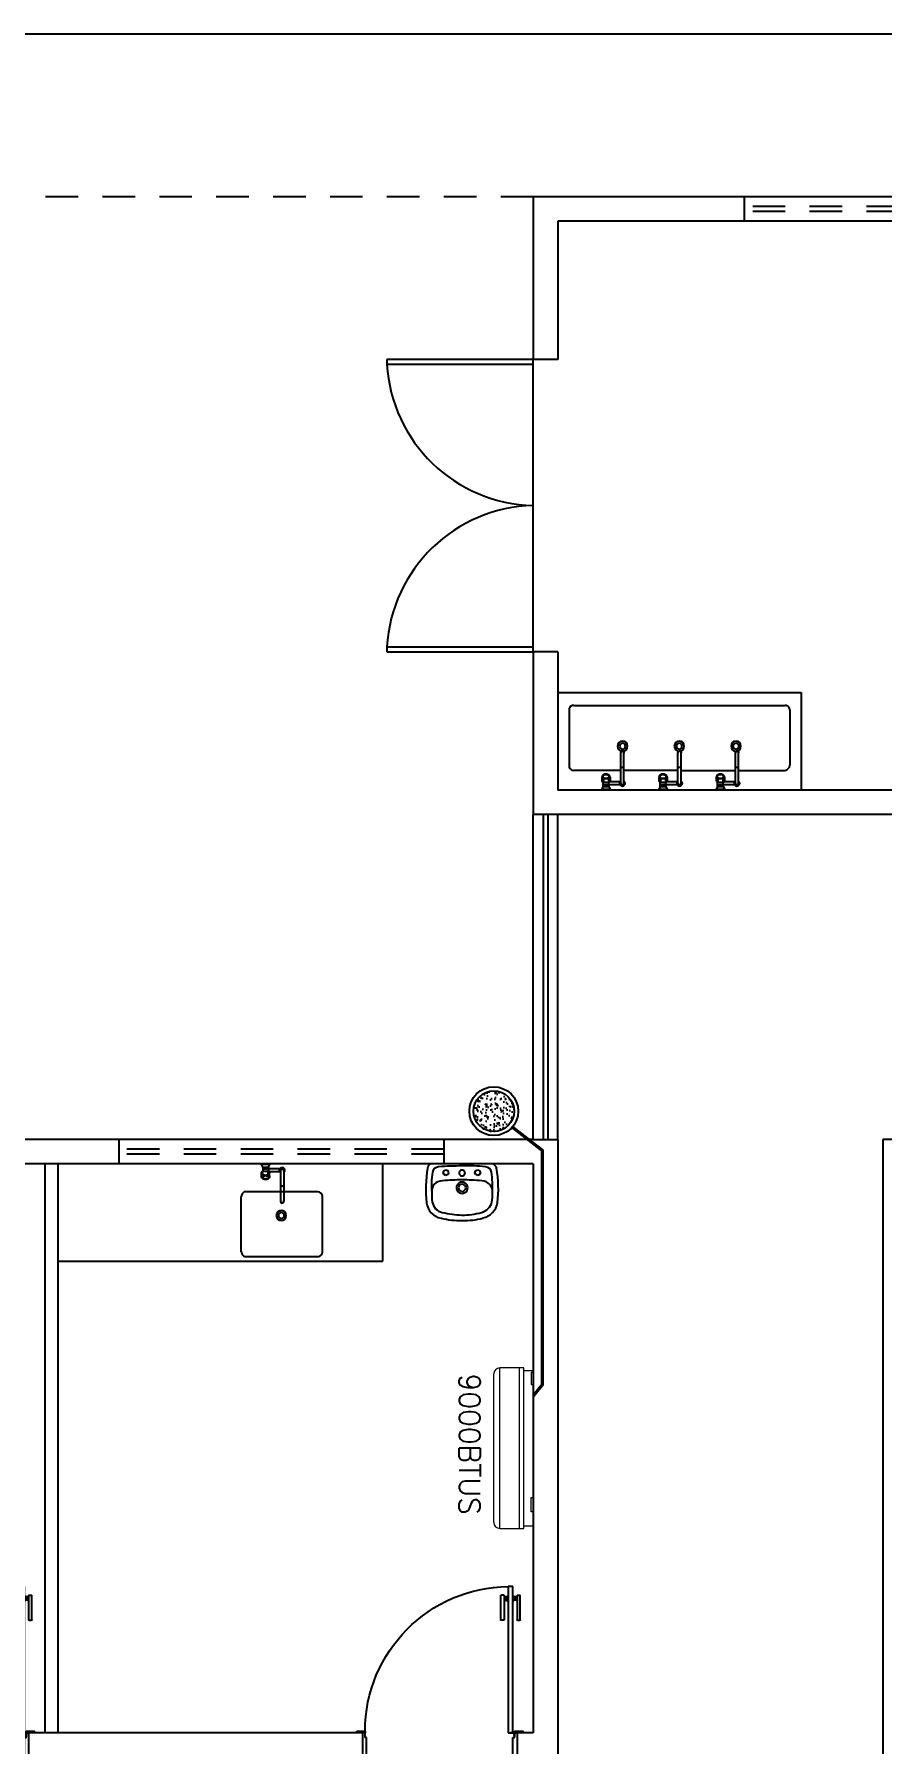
# Model space of a CAD drawing. Header units: millimetres. Extents: x 2566.2 to 2616.8, y 1006.6 to 1024.8.
# Drawn here: x 2575.94 to 2581.16, y 1014.25 to 1024.77 of the extents above; entities that cross this region are included whole.
import ezdxf
from ezdxf.enums import TextEntityAlignment as Align

# ---------------------------------------------------------------- set-up
doc = ezdxf.new("R2010")
doc.units = ezdxf.units.MM
doc.linetypes.add('CONTORNO_QUADRO_T', pattern=[0.35, 0.2, -0.15])
for name, color, linetype in [('APCOZ', 7, 'Continuous'), ('APCOZ-I', 251, 'Continuous'), ('at_Entity', 7, 'Continuous'), ('ESQUADRIAS', 7, 'Continuous'), ('Manilha', 10, 'Continuous'), ('planta base', 8, 'Continuous'), ('ponto de dreno', 130, 'Continuous'), ('Texto Ambiente', 2, 'Continuous')]:
    doc.layers.add(name, color=color, linetype=linetype)
doc.layers.add('P-SIMBOL', color=170, linetype='Continuous', lineweight=5)
doc.styles.add('romans2', font='romans.shx')

# ---------------------------------------------------------------- blocks, each defined once
blk = doc.blocks.new('P90_02')
at = {"layer": 'ESQUADRIAS', "color": 2}
for p, q in [((0.025, 0.075), (0.025, 0.975)), ((0.025, 0.975), (0.055, 0.975)), ((0.055, 0.975), (0.055, 0.075)), ((0.055, 0.075), (0.025, 0.075))]:
    blk.add_line(p, q, dxfattribs=at)
at = {"layer": 'ESQUADRIAS', "color": 3, "linetype": 'Continuous'}
for p, q in [((-0.02, 0.77), (-0.02, 0.921)), ((0, 0.921), (0, 0.77)), ((0.023, 0.88), (0.023, 0.92)), ((0.057, 0.88), (0.057, 0.92)), ((0.08, 0.921), (0.08, 0.77)), ((0.1, 0.77), (0.1, 0.921)), ((-0.003, 0.767), (-0.017, 0.767)), ((0.083, 0.767), (0.097, 0.767))]:
    blk.add_line(p, q, dxfattribs=at)
at = {"layer": 'ESQUADRIAS', "color": 3}
for p, q in [((0, 0.921), (-0.02, 0.921)), ((0, 0.91), (0.023, 0.91)), ((0, 0.9), (0.023, 0.9)), ((0, 0.89), (0.023, 0.89)), ((0.023, 0.92), (0.025, 0.92)), ((0.023, 0.88), (0.025, 0.88)), ((0.057, 0.92), (0.055, 0.92)), ((0.057, 0.88), (0.055, 0.88)), ((0.08, 0.91), (0.057, 0.91)), ((0.08, 0.9), (0.057, 0.9)), ((0.08, 0.89), (0.057, 0.89)), ((0.08, 0.921), (0.1, 0.921))]:
    blk.add_line(p, q, dxfattribs=at)
at = {"layer": 'ESQUADRIAS'}
for p, q in [((0.016, 0.059), (0.016, 0.062)), ((0.032, 0.074), (0.029, 0.074))]:
    blk.add_line(p, q, dxfattribs=at)
at = {"layer": 'ESQUADRIAS', "color": 3}
for points in [[(0.015, 0.085), (-0.035, 0.085), (-0.035, 0.075), (0.015, 0.075)], [(0.985, 0.085), (0.935, 0.085), (0.935, 0.075), (0.985, 0.075)], [(0.025, -0.075), (0, -0.075), (-0.035, -0.075), (-0.035, -0.085), (0.025, -0.085)], [(0.985, -0.075), (0.925, -0.075), (0.925, -0.085), (0.985, -0.085)]]:
    blk.add_lwpolyline(points, close=True, dxfattribs=at)
at = {"layer": 'ESQUADRIAS', "color": 2}
for points in [[(0.025, 0.045), (0.015, 0.045), (0.015, 0.075), (0, 0.075), (0, -0.075), (0.025, -0.075)], [(0.925, 0.045), (0.935, 0.045), (0.935, 0.075), (0.95, 0.075), (0.95, -0.075), (0.925, -0.075)]]:
    blk.add_lwpolyline(points, close=True, dxfattribs=at)
at = {"layer": 'ESQUADRIAS', "color": 1}
for points in [[(0.016, 0.071, -0.236068), (0.015, 0.073), (0.015, 0.07), (0.015, 0.05), (0.016, 0.05)], [(0.02, 0.074, 0.236068), (0.017, 0.075), (0.02, 0.075), (0.04, 0.075), (0.04, 0.074)]]:
    blk.add_lwpolyline(points, format="xyb", close=True, dxfattribs=at)
at = {"layer": 'ESQUADRIAS'}
for points in [[(0.017, 0.063), (0.016, 0.062), (0.016, 0.062)], [(0.017, 0.058), (0.016, 0.059), (0.016, 0.059)], [(0.017, 0.06), (0.017, 0.06), (0.017, 0.058), (0.017, 0.058), (0.017, 0.063), (0.017, 0.063), (0.017, 0.06), (0.017, 0.06)], [(0.028, 0.073), (0.029, 0.074), (0.029, 0.074)], [(0.03, 0.073), (0.03, 0.073), (0.033, 0.073), (0.033, 0.073), (0.028, 0.073), (0.028, 0.073), (0.03, 0.073), (0.03, 0.073)], [(0.033, 0.073), (0.032, 0.074), (0.032, 0.074)]]:
    blk.add_lwpolyline(points, dxfattribs=at)
at = {"layer": 'ESQUADRIAS', "color": 1}
blk.add_circle((0.017, 0.073), 0.0025, dxfattribs=at)
at = {"layer": 'ESQUADRIAS'}
blk.add_arc((0.043, 0.083), 0.892, 0.1295, 89.2231, dxfattribs=at)
at = {"layer": 'ESQUADRIAS', "color": 3, "linetype": 'Continuous'}
for centre, start, end in [((-0.017, 0.77), 180, 260.5377), ((-0.003, 0.77), 260.5377, 360), ((0.083, 0.77), 180, 279.4623), ((0.097, 0.77), 279.4623, 0)]:
    blk.add_arc(centre, 0.003, start, end, dxfattribs=at)
blk = doc.blocks.new('new block19')
at = {"layer": 'APCOZ'}
for p, q in [((0.388, 0.055), (0.388, 0.226)), ((0.408, 0.055), (0.408, 0.226)), ((0.74, 0.055), (0.74, 0.226)), ((0.76, 0.055), (0.76, 0.226)), ((1.093, 0.055), (1.093, 0.226)), ((1.113, 0.055), (1.113, 0.226)), ((0.279, 0.021), (0.268, 0)), ((0.272, 0.08), (0.272, 0.058)), ((0.279, 0.021), (0.279, 0.046)), ((0.314, 0.021), (0.314, 0.031)), ((0.384, 0.031), (0.314, 0.031)), ((0.314, 0.021), (0.325, 0)), ((0.384, 0.051), (0.319, 0.051)), ((0.322, 0.08), (0.322, 0.058)), ((0.63, 0.021), (0.62, 0)), ((0.623, 0.08), (0.623, 0.058)), ((0.63, 0.021), (0.63, 0.046)), ((0.666, 0.021), (0.666, 0.031)), ((0.736, 0.031), (0.666, 0.031)), ((0.666, 0.021), (0.676, 0)), ((0.736, 0.051), (0.671, 0.051)), ((0.673, 0.08), (0.673, 0.058)), ((0.984, 0.021), (0.973, 0)), ((0.976, 0.08), (0.976, 0.058)), ((0.984, 0.021), (0.984, 0.046)), ((1.019, 0.021), (1.019, 0.031)), ((1.089, 0.031), (1.019, 0.031)), ((1.019, 0.021), (1.03, 0)), ((1.089, 0.051), (1.024, 0.051)), ((1.026, 0.08), (1.026, 0.058))]:
    blk.add_line(p, q, dxfattribs=at)
at = {"layer": 'APCOZ', "linetype": 'Continuous'}
for points in [[(0.322, 0.08, 0), (0.321, 0.083, 0), (0.32, 0.086, 0), (0.318, 0.089, 0), (0.315, 0.092, 0), (0.311, 0.094, 0), (0.308, 0.096, 0), (0.303, 0.097, 0), (0.299, 0.097, 0), (0.294, 0.097, 0), (0.29, 0.097, 0), (0.286, 0.096, 0), (0.282, 0.094, 0), (0.278, 0.092, 0), (0.276, 0.089, 0), (0.273, 0.086, 0), (0.272, 0.083, 0), (0.272, 0.08, 0)], [(0.272, 0.058, 0), (0.272, 0.055, 0), (0.273, 0.053, 0), (0.274, 0.05, 0), (0.276, 0.048, 0), (0.279, 0.046, 0)], [(0.319, 0.051, 0), (0.32, 0.052, 0), (0.321, 0.054, 0), (0.321, 0.055, 0), (0.321, 0.057, 0), (0.322, 0.058, 0)], [(0.673, 0.08, 0), (0.673, 0.083, 0), (0.671, 0.086, 0), (0.669, 0.089, 0), (0.666, 0.092, 0), (0.663, 0.094, 0), (0.659, 0.096, 0), (0.655, 0.097, 0), (0.65, 0.097, 0), (0.646, 0.097, 0), (0.641, 0.097, 0), (0.637, 0.096, 0), (0.633, 0.094, 0), (0.63, 0.092, 0), (0.627, 0.089, 0), (0.625, 0.086, 0), (0.624, 0.083, 0), (0.623, 0.08, 0)], [(0.623, 0.058, 0), (0.623, 0.055, 0), (0.624, 0.053, 0), (0.626, 0.05, 0), (0.628, 0.048, 0), (0.63, 0.046, 0)], [(0.671, 0.051, 0), (0.672, 0.052, 0), (0.672, 0.054, 0), (0.673, 0.055, 0), (0.673, 0.057, 0), (0.673, 0.058, 0)], [(1.026, 0.08, 0), (1.026, 0.083, 0), (1.024, 0.086, 0), (1.022, 0.089, 0), (1.019, 0.092, 0), (1.016, 0.094, 0), (1.012, 0.096, 0), (1.008, 0.097, 0), (1.003, 0.097, 0), (0.999, 0.097, 0), (0.994, 0.097, 0), (0.99, 0.096, 0), (0.986, 0.094, 0), (0.983, 0.092, 0), (0.98, 0.089, 0), (0.978, 0.086, 0), (0.977, 0.083, 0), (0.976, 0.08, 0)], [(0.976, 0.058, 0), (0.977, 0.055, 0), (0.977, 0.053, 0), (0.979, 0.05, 0), (0.981, 0.048, 0), (0.984, 0.046, 0)], [(1.024, 0.051, 0), (1.025, 0.052, 0), (1.025, 0.054, 0), (1.026, 0.055, 0), (1.026, 0.057, 0), (1.026, 0.058, 0)]]:
    blk.add_polyline3d(points, dxfattribs=at)
at = {"layer": 'APCOZ'}
for centre, radius, start, end in [((0.398, 0.231), 0.0112, 333.7208, 206.2792), ((0.75, 0.231), 0.0112, 333.7208, 206.2792), ((1.103, 0.231), 0.0112, 333.7208, 206.2792), ((0.398, 0.041), 0.0173, 125.4187, 144.5813), ((0.398, 0.041), 0.0173, 215.4187, 324.5813), ((0.398, 0.041), 0.0173, 35.4187, 54.5813), ((0.398, 0.041), 0.0173, 324.5813, 35.4187), ((0.75, 0.041), 0.0173, 125.4187, 144.5813), ((0.75, 0.041), 0.0173, 215.4187, 324.5813), ((0.75, 0.041), 0.0173, 35.4187, 54.5813), ((0.75, 0.041), 0.0173, 324.5813, 35.4187), ((1.103, 0.041), 0.0173, 125.4187, 144.5813), ((1.103, 0.041), 0.0173, 215.4187, 324.5813), ((1.103, 0.041), 0.0173, 35.4187, 54.5813), ((1.103, 0.041), 0.0173, 324.5813, 35.4187)]:
    blk.add_arc(centre, radius, start, end, dxfattribs=at)
at = {"layer": 'APCOZ-I'}
for p, q in [((0.388, 0.226), (0.388, 0.231)), ((0.408, 0.226), (0.408, 0.231)), ((0.74, 0.226), (0.74, 0.231)), ((0.76, 0.226), (0.76, 0.231)), ((1.093, 0.226), (1.093, 0.231)), ((1.113, 0.226), (1.113, 0.231)), ((0.279, 0.021), (0.314, 0.021)), ((0.281, 0.066), (0.281, 0.045)), ((0.312, 0.066), (0.312, 0.045)), ((0.314, 0.031), (0.314, 0.046)), ((0.388, 0.037), (0.388, 0.055)), ((0.408, 0.037), (0.408, 0.055)), ((0.63, 0.021), (0.666, 0.021)), ((0.632, 0.066), (0.632, 0.045)), ((0.664, 0.066), (0.664, 0.045)), ((0.666, 0.031), (0.666, 0.046)), ((0.74, 0.037), (0.74, 0.055)), ((0.76, 0.037), (0.76, 0.055)), ((0.984, 0.021), (1.019, 0.021)), ((0.986, 0.066), (0.986, 0.045)), ((1.017, 0.066), (1.017, 0.045)), ((1.019, 0.031), (1.019, 0.046)), ((1.093, 0.037), (1.093, 0.055)), ((1.113, 0.037), (1.113, 0.055))]:
    blk.add_line(p, q, dxfattribs=at)
at = {"layer": 'APCOZ-I', "linetype": 'Continuous'}
for points in [[(0.272, 0.08, 0), (0.272, 0.077, 0), (0.273, 0.074, 0), (0.275, 0.071, 0), (0.277, 0.069, 0), (0.28, 0.067, 0)], [(0.277, 0.083, 0), (0.277, 0.081, 0), (0.279, 0.079, 0), (0.281, 0.077, 0), (0.283, 0.076, 0), (0.286, 0.074, 0), (0.29, 0.073, 0), (0.294, 0.073, 0), (0.298, 0.073, 0), (0.301, 0.073, 0), (0.305, 0.074, 0), (0.308, 0.075, 0), (0.311, 0.076, 0), (0.314, 0.078, 0), (0.315, 0.08, 0), (0.316, 0.082, 0), (0.316, 0.084, 0), (0.315, 0.087, 0), (0.314, 0.089, 0), (0.311, 0.09, 0), (0.308, 0.092, 0), (0.305, 0.093, 0), (0.301, 0.094, 0), (0.298, 0.094, 0), (0.294, 0.094, 0), (0.29, 0.093, 0), (0.286, 0.092, 0), (0.283, 0.091, 0), (0.281, 0.089, 0), (0.279, 0.088, 0), (0.277, 0.085, 0), (0.277, 0.083, 0)], [(0.279, 0.046, 0), (0.279, 0.045, 0), (0.279, 0.045, 0), (0.28, 0.045, 0), (0.28, 0.045, 0), (0.28, 0.045, 0)], [(0.313, 0.067, 0), (0.316, 0.069, 0), (0.318, 0.071, 0), (0.32, 0.074, 0), (0.321, 0.077, 0), (0.322, 0.08, 0)], [(0.313, 0.045, 0), (0.313, 0.045, 0), (0.313, 0.045, 0), (0.314, 0.045, 0), (0.314, 0.045, 0), (0.314, 0.046, 0)], [(0.314, 0.046, 0), (0.315, 0.047, 0), (0.316, 0.047, 0), (0.318, 0.048, 0), (0.318, 0.05, 0), (0.319, 0.051, 0)], [(0.623, 0.08, 0), (0.623, 0.077, 0), (0.624, 0.074, 0), (0.626, 0.071, 0), (0.628, 0.069, 0), (0.631, 0.067, 0)], [(0.629, 0.083, 0), (0.629, 0.081, 0), (0.63, 0.079, 0), (0.632, 0.077, 0), (0.635, 0.076, 0), (0.638, 0.074, 0), (0.641, 0.073, 0), (0.645, 0.073, 0), (0.649, 0.073, 0), (0.653, 0.073, 0), (0.657, 0.074, 0), (0.66, 0.075, 0), (0.663, 0.076, 0), (0.665, 0.078, 0), (0.667, 0.08, 0), (0.667, 0.082, 0), (0.667, 0.084, 0), (0.667, 0.087, 0), (0.665, 0.089, 0), (0.663, 0.09, 0), (0.66, 0.092, 0), (0.657, 0.093, 0), (0.653, 0.094, 0), (0.649, 0.094, 0), (0.645, 0.094, 0), (0.641, 0.093, 0), (0.638, 0.092, 0), (0.635, 0.091, 0), (0.632, 0.089, 0), (0.63, 0.088, 0), (0.629, 0.085, 0), (0.629, 0.083, 0)], [(0.63, 0.046, 0), (0.631, 0.045, 0), (0.631, 0.045, 0), (0.631, 0.045, 0), (0.631, 0.045, 0), (0.632, 0.045, 0)], [(0.665, 0.067, 0), (0.668, 0.069, 0), (0.67, 0.071, 0), (0.672, 0.074, 0), (0.673, 0.077, 0), (0.673, 0.08, 0)], [(0.665, 0.045, 0), (0.665, 0.045, 0), (0.665, 0.045, 0), (0.665, 0.045, 0), (0.665, 0.045, 0), (0.666, 0.046, 0)], [(0.666, 0.046, 0), (0.667, 0.047, 0), (0.668, 0.047, 0), (0.669, 0.048, 0), (0.67, 0.05, 0), (0.671, 0.051, 0)], [(0.976, 0.08, 0), (0.976, 0.077, 0), (0.978, 0.074, 0), (0.979, 0.071, 0), (0.982, 0.069, 0), (0.985, 0.067, 0)], [(0.982, 0.083, 0), (0.982, 0.081, 0), (0.983, 0.079, 0), (0.985, 0.077, 0), (0.988, 0.076, 0), (0.991, 0.074, 0), (0.994, 0.073, 0), (0.998, 0.073, 0), (1.002, 0.073, 0), (1.006, 0.073, 0), (1.01, 0.074, 0), (1.013, 0.075, 0), (1.016, 0.076, 0), (1.018, 0.078, 0), (1.02, 0.08, 0), (1.021, 0.082, 0), (1.021, 0.084, 0), (1.02, 0.087, 0), (1.018, 0.089, 0), (1.016, 0.09, 0), (1.013, 0.092, 0), (1.01, 0.093, 0), (1.006, 0.094, 0), (1.002, 0.094, 0), (0.998, 0.094, 0), (0.994, 0.093, 0), (0.991, 0.092, 0), (0.988, 0.091, 0), (0.985, 0.089, 0), (0.983, 0.088, 0), (0.982, 0.085, 0), (0.982, 0.083, 0)], [(0.984, 0.046, 0), (0.984, 0.045, 0), (0.984, 0.045, 0), (0.984, 0.045, 0), (0.985, 0.045, 0), (0.985, 0.045, 0)], [(1.018, 0.067, 0), (1.021, 0.069, 0), (1.023, 0.071, 0), (1.025, 0.074, 0), (1.026, 0.077, 0), (1.026, 0.08, 0)], [(1.018, 0.045, 0), (1.018, 0.045, 0), (1.018, 0.045, 0), (1.018, 0.045, 0), (1.019, 0.045, 0), (1.019, 0.046, 0)], [(1.019, 0.046, 0), (1.02, 0.047, 0), (1.021, 0.047, 0), (1.022, 0.048, 0), (1.023, 0.05, 0), (1.024, 0.051, 0)]]:
    blk.add_polyline3d(points, dxfattribs=at)
at = {"layer": 'APCOZ-I'}
for centre, radius, start, end in [((0.398, 0.231), 0.01, 0, 180), ((0.75, 0.231), 0.01, 0, 180), ((1.103, 0.231), 0.01, 0, 180), ((0.398, 0.164), 0.0233, 244.5555, 295.4445), ((0.75, 0.164), 0.0233, 244.5555, 295.4445), ((1.103, 0.164), 0.0233, 244.5555, 295.4445), ((0.297, -0.275), 0.279, 84.3752, 95.6248), ((0.297, -0.05), 0.0816, 77.5382, 102.4618), ((0.281, 0.068), 0.002, 237.8441, 296.0251), ((0.281, 0.047), 0.002, 238.4325, 285.6861), ((0.297, 0.036), 0.0335, 63.9749, 116.0251), ((0.297, -0.008), 0.0549, 74.3139, 105.6861), ((0.312, 0.068), 0.002, 243.9749, 302.1559), ((0.312, 0.047), 0.002, 254.314, 301.5675), ((0.398, 0.041), 0.0173, 144.5813, 215.4187), ((0.398, 0.041), 0.0126, 142.2518, 37.7482), ((0.398, 0.058), 0.0233, 244.5555, 295.4445), ((0.648, -0.275), 0.279, 84.3752, 95.6248), ((0.648, -0.05), 0.0816, 77.5382, 102.4618), ((0.633, 0.068), 0.002, 237.8441, 296.0251), ((0.633, 0.047), 0.002, 238.4325, 285.6861), ((0.648, 0.036), 0.0335, 63.9749, 116.0251), ((0.648, -0.008), 0.0549, 74.3139, 105.6861), ((0.664, 0.068), 0.002, 243.9749, 302.1559), ((0.663, 0.047), 0.002, 254.314, 301.5675), ((0.75, 0.041), 0.0173, 144.5813, 215.4187), ((0.75, 0.041), 0.0126, 142.2518, 37.7482), ((0.75, 0.058), 0.0233, 244.5555, 295.4445), ((1.001, -0.275), 0.279, 84.3752, 95.6248), ((1.001, -0.05), 0.0816, 77.5382, 102.4618), ((0.986, 0.068), 0.002, 237.8441, 296.0251), ((0.986, 0.047), 0.002, 238.4325, 285.6861), ((1.001, -0.008), 0.0549, 74.3139, 105.6861), ((1.001, 0.036), 0.0335, 63.9749, 116.0251), ((1.017, 0.068), 0.002, 243.9749, 302.1559), ((1.017, 0.047), 0.002, 254.314, 301.5675), ((1.103, 0.041), 0.0173, 144.5813, 215.4187), ((1.103, 0.041), 0.0126, 142.2518, 37.7482), ((1.103, 0.058), 0.0233, 244.5555, 295.4445)]:
    blk.add_arc(centre, radius, start, end, dxfattribs=at)
at = {"layer": 'at_Entity', "color": 0}
for p, q in [((0, 0.601), (1.498, 0.601)), ((1.498, 0.601), (1.498, 0)), ((0.07, 0.491), (0.07, 0.152)), ((0.099, 0.521), (1.399, 0.521)), ((1.428, 0.491), (1.428, 0.152)), ((0.388, 0.121), (0.099, 0.121)), ((0.74, 0.121), (0.408, 0.121)), ((0.76, 0.121), (1.093, 0.121)), ((1.113, 0.121), (1.399, 0.121))]:
    blk.add_line(p, q, dxfattribs=at)
for centre, radius, start, end in [((0.097, 0.494), 0.0271, 84.3556, 185.6444), ((1.401, 0.493), 0.0273, 354.9702, 95.0298), ((0.399, 0.27), 0.0307, 90, 180), ((0.399, 0.27), 0.0307, 180, 270), ((0.399, 0.27), 0.018, 90, 180), ((0.399, 0.27), 0.018, 180, 270), ((0.399, 0.27), 0.0307, 360, 90), ((0.399, 0.27), 0.018, 360, 90), ((0.399, 0.27), 0.018, 270, 0), ((0.399, 0.27), 0.0307, 270, 0), ((0.748, 0.27), 0.0307, 90, 180), ((0.748, 0.27), 0.0307, 180, 270), ((0.748, 0.27), 0.018, 90, 180), ((0.748, 0.27), 0.018, 180, 270), ((0.748, 0.27), 0.0307, 360, 90), ((0.748, 0.27), 0.018, 360, 90), ((0.748, 0.27), 0.018, 270, 0), ((0.748, 0.27), 0.0307, 270, 0), ((1.097, 0.27), 0.0307, 90, 180), ((1.097, 0.27), 0.0307, 180, 270), ((1.097, 0.27), 0.018, 90, 180), ((1.097, 0.27), 0.018, 180, 270), ((1.097, 0.27), 0.0307, 360, 90), ((1.097, 0.27), 0.018, 360, 90), ((1.097, 0.27), 0.018, 270, 0), ((1.097, 0.27), 0.0307, 270, 0), ((0.099, 0.15), 0.0291, 174.7242, 271.3259), ((1.393, 0.155), 0.0349, 278.6902, 357.1314)]:
    blk.add_arc(centre, radius, start, end, dxfattribs=at)
blk = doc.blocks.new('new block12')
at = {"layer": 'at_Entity', "color": 0}
for p, q in [((-0.19, 0), (0, 0)), ((-0.114, 0.055), (-0.108, 0.066)), ((-0.108, 0.042), (-0.114, 0.055)), ((-0.108, 0.066), (-0.097, 0.072)), ((-0.097, 0.036), (-0.108, 0.042)), ((-0.097, 0.072), (-0.085, 0.066)), ((-0.085, 0.042), (-0.097, 0.036)), ((-0.085, 0.066), (-0.08, 0.055)), ((-0.08, 0.055), (-0.085, 0.042)), ((-0.063, 0), (0.125, 0)), ((0, 0), (0.193, 0)), ((0.083, 0.055), (0.087, 0.066)), ((0.087, 0.042), (0.083, 0.055)), ((0.087, 0.066), (0.099, 0.072)), ((0.099, 0.036), (0.087, 0.042)), ((0.099, 0.072), (0.11, 0.066)), ((0.11, 0.042), (0.099, 0.036)), ((0.11, 0.066), (0.116, 0.055)), ((0.116, 0.055), (0.11, 0.042))]:
    blk.add_line(p, q, dxfattribs=at)
for centre, radius, start, end in [((-0.104, 0.219), 0.117, 102.514, 169.9443), ((-0.012, -0.125), 0.474, 88.698, 104.4219), ((0.01, -0.125), 0.474, 75.6368, 91.3415), ((0.108, 0.225), 0.111, 7.7196, 79.5925), ((0.53, 0.153), 0.754, 173.4134, 189.6929), ((0.123, 0.188), 0.311, 171.3221, 181.8265), ((-0.102, 0.216), 0.0847, 102.9461, 167.2809), ((0.014, -0.261), 0.577, 91.3524, 103.5038), ((-0.013, -0.257), 0.572, 76.4579, 88.6966), ((0.105, 0.222), 0.0784, 8.4194, 78.3837), ((-0.133, 0.188), 0.319, 357.9946, 8.1696), ((-0.531, 0.154), 0.753, 350.2791, 6.5765), ((0.425, 0.149), 0.614, 177.3231, 189.2415), ((-0.117, 0.174), 0.0716, 176.6025, 219.5997), ((-0.121, 0.171), 0.0667, 220.3438, 269.4487), ((-0.001, 0.147), 0.0349, 150.0032, 209.9968), ((-0.001, 0.147), 0.0349, 90, 149.9929), ((-0.001, 0.147), 0.0349, 209.9968, 269.9993), ((-0.001, 0.147), 0.0222, 90, 180), ((-0.001, 0.147), 0.0222, 180, 270), ((-0.001, 0.147), 0.0349, 29.9968, 89.9993), ((-0.001, 0.147), 0.0222, 360, 90), ((-0.001, 0.147), 0.0222, 270.0097, 360), ((-0.001, 0.147), 0.0349, 270, 329.9929), ((-0.001, 0.147), 0.0349, 330.0032, 29.9968), ((0.123, 0.168), 0.0631, 266.7732, 320.7547), ((0.108, 0.173), 0.0781, 324.6525, 2.8394), ((-0.262, 0.132), 0.45, 349.782, 5.7972), ((-0.165, 0.045), 0.0522, 200.5417, 238.93), ((-0.143, 0.057), 0.0385, 188.7558, 265.6127), ((-0.007, 1.728), 1.716, 265.3753, 270.2103), ((0.002, 1.574), 1.475, 265.1896, 269.9391), ((-0.001, 0.056), 0.018, 150.0128, 209.9872), ((-0.001, 0.056), 0.018, 90, 150.0398), ((-0.001, 0.056), 0.018, 210.0191, 270.0367), ((-0.001, 1.452), 1.353, 270.0208, 275.0951), ((-0.001, 0.056), 0.018, 30.0191, 90.0367), ((-0.001, 0.056), 0.018, 270, 330.0398), ((-0.001, 1.892), 1.879, 270, 274.4144), ((-0.001, 0.056), 0.018, 330.0128, 29.9872), ((0.141, 0.059), 0.0402, 273.114, 350.3928), ((0.174, 0.034), 0.0386, 297.8673, 348.5693)]:
    blk.add_arc(centre, radius, start, end, dxfattribs=at)

msp = doc.modelspace()

# ---------------------------------------------------------------- hatches: boundary and pattern name
at = {"layer": 'Manilha'}
h = msp.add_hatch(dxfattribs=at)
h.set_pattern_fill('AR-CONC', color=256, scale=0.00041)
h.set_pattern_definition([(50, (1.69332, 9.923636), (0.0746957143, -0.0065350251), [0.0078105, -0.0859155]), (355, (1.69332, 9.923636), (-0.0144498028, 0.0783333065), [0.0062484, -0.0687326395]), (100.4514447, (1.69954, 9.92309), (0.0602459113, 0.0717982783), [0.0066379036, -0.0730170003]), (46.1842, (1.69332, 9.94446), (0.1111424068, -0.0172373545), [0.01171575, -0.12887325]), (96.6355576, (1.70258, 9.94303), (0.097335695, 0.101444711), [0.0099568595, -0.1095255993]), (351.184151, (1.69332, 9.94446), (0.097335695, 0.101444711), [0.0093725865, -0.10309849]), (21, (1.70373, 9.939257), (0.0621619004, -0.0419287313), [0.0078105, -0.0859155]), (326, (1.70373, 9.93926), (0.0253388316, 0.0755170661), [0.0062484, -0.0687324]), (71.451445, (1.70891, 9.93576), (0.0875007319, 0.0335883352), [0.0066379036, -0.0730168744]), (37.5, (1.693319, 9.923636), (0.00126632733, 0.03466756594), [0, -0.06789928, 0, -0.0697738, 0, -0.06899275]), (7.5, (1.69332, 9.923636), (0.02739606163, 0.0410740357), [0, -0.03978148, 0, -0.06633718, 0, -0.02629535]), (327.5, (1.670095, 9.923636), (0.05559214402, -0.00234878504), [0, -0.026035, 0, -0.0812292, 0, -0.1077849]), (317.5, (1.65968, 9.923636), (0.0607329644, 0.0104248613), [0, -0.0338455, 0, -0.05394452, 0, -0.0765429])])
h.paths.add_polyline_path([(2578.892, 1018.145, 1), (2578.642, 1018.145, 1)])

# ---------------------------------------------------------------- linework, layer by layer
for radius in [0.15, 0.125]:
    msp.add_circle((2578.767, 1018.145), radius, dxfattribs=at)
at = {"layer": 'P-SIMBOL'}
for p, q in [((2578.766, 1016.528), (2578.766, 1015.615)), ((2578.803, 1016.565), (2578.803, 1015.578)), ((2578.952, 1016.565), (2578.804, 1016.565)), ((2578.924, 1016.565), (2578.924, 1015.578)), ((2578.952, 1015.578), (2578.952, 1016.565)), ((2578.952, 1016.55), (2579.01, 1016.55)), ((2579.01, 1016.537), (2578.996, 1016.537)), ((2578.996, 1016.537), (2578.996, 1016.463)), ((2579.01, 1016.537), (2578.996, 1016.537)), ((2578.996, 1016.537), (2578.996, 1016.463)), ((2579.01, 1016.55), (2579.01, 1015.593)), ((2578.996, 1016.463), (2579.01, 1016.463)), ((2578.996, 1016.463), (2579.01, 1016.463)), ((2578.996, 1015.679), (2578.996, 1015.769)), ((2578.996, 1015.769), (2579.01, 1015.769)), ((2579.01, 1015.679), (2578.996, 1015.679)), ((2578.804, 1015.578), (2578.952, 1015.578)), ((2578.952, 1015.593), (2579.01, 1015.593))]:
    msp.add_line(p, q, dxfattribs=at)
for centre, start, end in [((2578.804, 1016.528), 90, 180), ((2578.804, 1015.615), 180, 270)]:
    msp.add_arc(centre, 0.0375, start, end, dxfattribs=at)
at = {"layer": 'planta base', "linetype": 'Continuous'}
for p, q in [((2613.41, 1024.771), (2566.61, 1024.771)), ((2579.01, 1023.771), (2579.01, 1022.771)), ((2609.06, 1023.771), (2579.01, 1023.771)), ((2586.61, 1023.621), (2579.16, 1023.621)), ((2579.01, 1020.971), (2579.01, 1019.971)), ((2585.525, 1020.121), (2579.16, 1020.121)), ((2585.525, 1019.971), (2579.16, 1019.971)), ((2579.01, 1017.971), (2567.61, 1017.971)), ((2581.16, 1017.971), (2581.16, 1014.171)), ((2581.375, 1017.971), (2581.16, 1017.971)), ((2579.01, 1017.821), (2573.16, 1017.821)), ((2576.005, 1017.821), (2576.005, 1014.321)), ((2576.085, 1017.821), (2576.085, 1014.321)), ((2577.925, 1014.321), (2575.85, 1014.321)), ((2576.005, 1014.321), (2575.94, 1014.321)), ((2579.01, 1014.321), (2578.945, 1014.321))]:
    msp.add_line(p, q, dxfattribs=at)
at = {"layer": 'planta base', "linetype": 'CONTORNO_QUADRO_T'}
for p, q in [((2579.01, 1023.771), (2572.01, 1023.771)), ((2582.31, 1023.711), (2580.31, 1023.711)), ((2582.31, 1023.681), (2580.31, 1023.681)), ((2578.46, 1017.911), (2576.46, 1017.911)), ((2578.46, 1017.881), (2576.46, 1017.881))]:
    msp.add_line(p, q, dxfattribs=at)
at = {"layer": 'planta base'}
for p, q in [((2580.31, 1023.621), (2580.31, 1023.771)), ((2579.16, 1023.621), (2579.16, 1022.771)), ((2579.01, 1022.771), (2578.11, 1022.771)), ((2578.11, 1022.771), (2578.11, 1022.741)), ((2578.11, 1022.741), (2579.01, 1022.741)), ((2579.16, 1022.771), (2579.01, 1022.771)), ((2579.01, 1022.741), (2579.01, 1022.771)), ((2579.01, 1021.001), (2579.01, 1022.741)), ((2579.01, 1021.001), (2578.11, 1021.001)), ((2578.11, 1021.001), (2578.11, 1020.971)), ((2578.11, 1020.971), (2579.01, 1020.971)), ((2579.01, 1020.971), (2579.01, 1021.001)), ((2579.16, 1020.971), (2579.01, 1020.971)), ((2579.16, 1020.971), (2579.16, 1020.121)), ((2579.16, 1019.971), (2579.01, 1019.971)), ((2579.01, 1017.971), (2579.01, 1019.971)), ((2579.07, 1019.971), (2579.07, 1017.971)), ((2579.1, 1019.971), (2579.1, 1017.971)), ((2579.16, 1017.971), (2579.16, 1019.971)), ((2576.46, 1017.971), (2576.46, 1017.821)), ((2578.46, 1017.971), (2578.46, 1017.821)), ((2579.01, 1017.971), (2579.16, 1017.971)), ((2579.16, 1017.971), (2579.16, 1014.171)), ((2577.346, 1017.8), (2577.335, 1017.821)), ((2577.346, 1017.8), (2577.346, 1017.776)), ((2577.346, 1017.8), (2577.381, 1017.8)), ((2577.347, 1017.755), (2577.347, 1017.777)), ((2577.379, 1017.755), (2577.379, 1017.777)), ((2577.381, 1017.8), (2577.391, 1017.821)), ((2577.381, 1017.8), (2577.381, 1017.791)), ((2577.381, 1017.791), (2577.381, 1017.776)), ((2577.451, 1017.791), (2577.381, 1017.791)), ((2577.451, 1017.771), (2577.386, 1017.771)), ((2577.455, 1017.784), (2577.455, 1017.767)), ((2577.475, 1017.784), (2577.475, 1017.767)), ((2578.085, 1017.223), (2578.085, 1017.821)), ((2579.01, 1017.821), (2579.01, 1014.321)), ((2577.338, 1017.742), (2577.338, 1017.763)), ((2577.388, 1017.742), (2577.388, 1017.763)), ((2577.455, 1017.767), (2577.455, 1017.596)), ((2577.475, 1017.767), (2577.475, 1017.596)), ((2577.214, 1017.28), (2577.214, 1017.62)), ((2577.243, 1017.65), (2577.452, 1017.65)), ((2577.243, 1017.65), (2577.684, 1017.65)), ((2577.455, 1017.596), (2577.455, 1017.591)), ((2577.472, 1017.65), (2577.684, 1017.65)), ((2577.475, 1017.596), (2577.475, 1017.591)), ((2577.713, 1017.28), (2577.713, 1017.62)), ((2577.243, 1017.25), (2577.684, 1017.25)), ((2576.085, 1017.223), (2578.085, 1017.223))]:
    msp.add_line(p, q, dxfattribs=at)
at = {"layer": 'planta base', "linetype": 'Continuous'}
for points in [[(2577.338, 1017.763, 0), (2577.338, 1017.766, 0), (2577.339, 1017.769, 0), (2577.341, 1017.771, 0), (2577.343, 1017.774, 0), (2577.346, 1017.776, 0)], [(2577.346, 1017.776, 0), (2577.346, 1017.776, 0), (2577.346, 1017.776, 0), (2577.346, 1017.776, 0), (2577.346, 1017.776, 0), (2577.347, 1017.777, 0)], [(2577.38, 1017.777, 0), (2577.38, 1017.776, 0), (2577.38, 1017.776, 0), (2577.38, 1017.776, 0), (2577.38, 1017.776, 0), (2577.381, 1017.776, 0)], [(2577.381, 1017.776, 0), (2577.382, 1017.775, 0), (2577.383, 1017.774, 0), (2577.384, 1017.773, 0), (2577.385, 1017.772, 0), (2577.386, 1017.771, 0)], [(2577.386, 1017.771, 0), (2577.387, 1017.769, 0), (2577.387, 1017.768, 0), (2577.388, 1017.766, 0), (2577.388, 1017.765, 0), (2577.388, 1017.763, 0)], [(2577.338, 1017.741, 0), (2577.338, 1017.744, 0), (2577.339, 1017.747, 0), (2577.341, 1017.75, 0), (2577.344, 1017.753, 0), (2577.346, 1017.755, 0)], [(2577.388, 1017.741, 0), (2577.388, 1017.738, 0), (2577.386, 1017.735, 0), (2577.384, 1017.732, 0), (2577.381, 1017.73, 0), (2577.378, 1017.727, 0), (2577.374, 1017.726, 0), (2577.37, 1017.725, 0), (2577.365, 1017.724, 0), (2577.361, 1017.724, 0), (2577.356, 1017.725, 0), (2577.352, 1017.726, 0), (2577.348, 1017.727, 0), (2577.345, 1017.73, 0), (2577.342, 1017.732, 0), (2577.34, 1017.735, 0), (2577.339, 1017.738, 0), (2577.338, 1017.741, 0)], [(2577.344, 1017.738, 0), (2577.344, 1017.74, 0), (2577.345, 1017.742, 0), (2577.347, 1017.744, 0), (2577.35, 1017.746, 0), (2577.353, 1017.747, 0), (2577.356, 1017.748, 0), (2577.36, 1017.749, 0), (2577.364, 1017.749, 0), (2577.368, 1017.748, 0), (2577.372, 1017.748, 0), (2577.375, 1017.747, 0), (2577.378, 1017.745, 0), (2577.38, 1017.743, 0), (2577.382, 1017.741, 0), (2577.382, 1017.739, 0), (2577.382, 1017.737, 0), (2577.382, 1017.735, 0), (2577.38, 1017.733, 0), (2577.378, 1017.731, 0), (2577.375, 1017.73, 0), (2577.372, 1017.728, 0), (2577.368, 1017.728, 0), (2577.364, 1017.727, 0), (2577.36, 1017.728, 0), (2577.356, 1017.728, 0), (2577.353, 1017.729, 0), (2577.35, 1017.73, 0), (2577.347, 1017.732, 0), (2577.345, 1017.734, 0), (2577.344, 1017.736, 0), (2577.344, 1017.738, 0)], [(2577.38, 1017.755, 0), (2577.383, 1017.753, 0), (2577.385, 1017.75, 0), (2577.387, 1017.748, 0), (2577.388, 1017.745, 0), (2577.388, 1017.742, 0)]]:
    msp.add_polyline3d(points, dxfattribs=at)
at = {"layer": 'planta base'}
for centre, radius, start, end in [((2579.032, 1022.795), 0.924, 183.3142, 268.6279), ((2579.032, 1020.948), 0.924, 91.3721, 176.6858), ((2577.363, 1018.097), 0.279, 264.3752, 275.6248), ((2577.363, 1017.871), 0.0816, 257.5382, 282.4618), ((2577.348, 1017.775), 0.002, 74.3139, 121.5675), ((2577.363, 1017.83), 0.0549, 254.3139, 285.6861), ((2577.379, 1017.775), 0.002, 58.4325, 105.686), ((2577.465, 1017.781), 0.0173, 144.5813, 215.4187), ((2577.465, 1017.781), 0.0173, 35.4187, 144.5813), ((2577.465, 1017.781), 0.0173, 215.4187, 234.5813), ((2577.465, 1017.781), 0.0126, 322.2518, 217.7482), ((2577.465, 1017.763), 0.0233, 64.5555, 115.4445), ((2577.465, 1017.781), 0.0173, 305.4187, 324.5813), ((2577.465, 1017.781), 0.0173, 324.5813, 35.4187), ((2577.348, 1017.753), 0.002, 63.9749, 122.1559), ((2577.363, 1017.785), 0.0335, 243.9749, 296.0251), ((2577.379, 1017.753), 0.002, 57.8441, 116.0251), ((2577.462, 1017.66), 0.0233, 64.5555, 115.4445), ((2577.243, 1017.621), 0.0289, 88.5159, 181.4841), ((2577.465, 1017.591), 0.0112, 153.7208, 26.2792), ((2577.465, 1017.591), 0.01, 180, 0), ((2577.682, 1017.619), 0.0307, 360, 90), ((2577.46, 1017.503), 0.0307, 90, 180), ((2577.46, 1017.503), 0.0307, 180, 270), ((2577.46, 1017.503), 0.018, 90, 180), ((2577.46, 1017.503), 0.018, 180, 270), ((2577.46, 1017.503), 0.0307, 360, 90), ((2577.46, 1017.503), 0.018, 360, 90), ((2577.46, 1017.503), 0.018, 270, 0), ((2577.46, 1017.503), 0.0307, 270, 0), ((2577.243, 1017.279), 0.0289, 178.5159, 271.4841), ((2577.684, 1017.279), 0.0289, 268.5159, 1.4841)]:
    msp.add_arc(centre, radius, start, end, dxfattribs=at)
at = {"layer": 'ponto de dreno', "const_width": 0.02}
msp.add_lwpolyline([(2578.881, 1018.047), (2579.065, 1017.904), (2579.065, 1016.461), (2579.01, 1016.393)], dxfattribs=at)

# ---------------------------------------------------------------- block references
at = {"layer": 'planta base'}
msp.add_blockref('new block19', (2579.16, 1020.121), dxfattribs=at)
at = {"layer": 'planta base', "rotation": 180}
msp.add_blockref('new block12', (2578.571, 1017.821), dxfattribs=at)
at = {"layer": 'planta base', "xscale": -1}
for p in [(2575.905, 1014.246), (2578.91, 1014.246)]:
    msp.add_blockref('P90_02', p, dxfattribs=at)

# ---------------------------------------------------------------- texts
at = {"layer": 'Texto Ambiente', "style": 'romans2'}
msp.add_text('9000BTUS', height=0.1275, rotation=270, dxfattribs=at).set_placement((2578.555, 1016.096), align=Align.CENTER)

doc.saveas('drawing.dxf')
